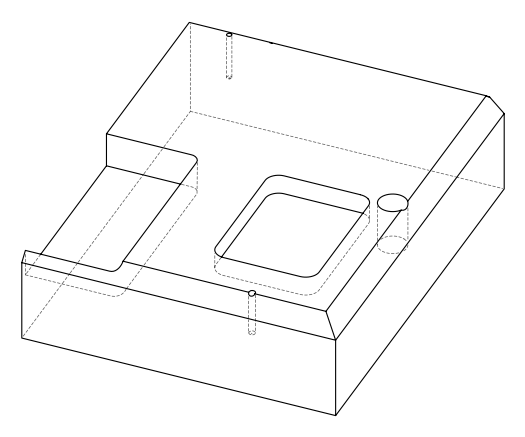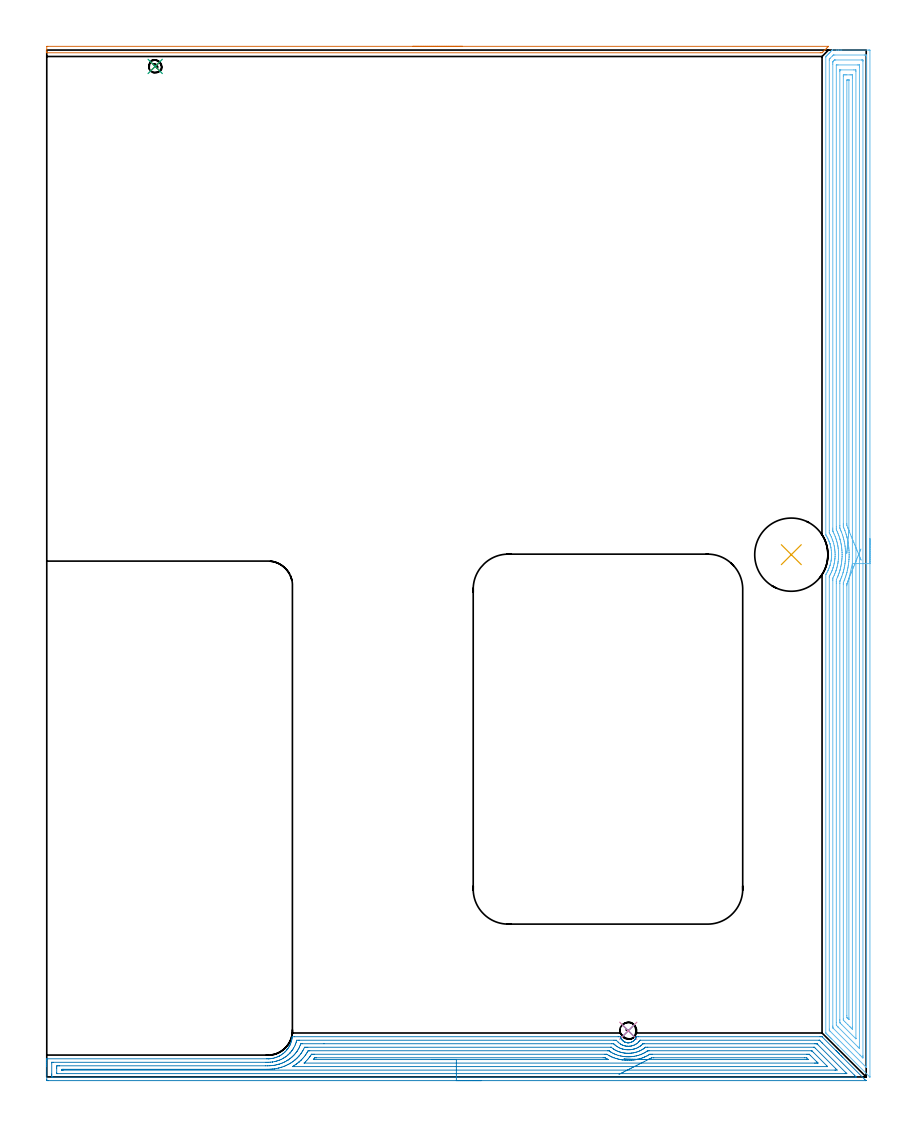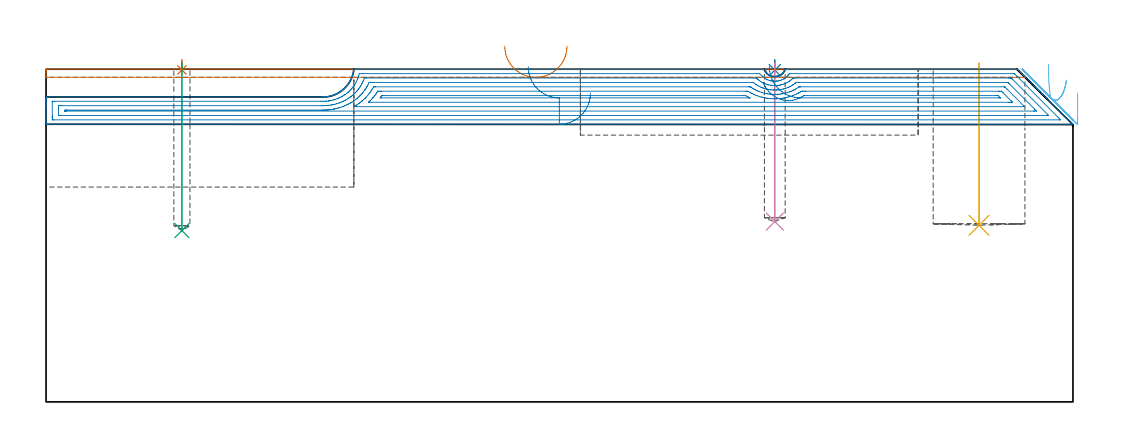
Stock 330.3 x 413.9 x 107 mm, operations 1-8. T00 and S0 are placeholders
(PLAN: 10 operations, 6 tool changes, 113 min)
(1 SPOT_DRILL | STEP1POCKET | NXT0321_9005460120000 | 0.03 min | 1 mm3)
(2 SPOT_DRILL_1 | STEP1POCKET_1 | NXT0321_9005460120000 | 0.03 min | 32 mm3)
(3 DRILL_BLIND_HOLE_INTO_CENTER | STEP1POCKET | UGT0301_447 | 0.22 min | 1070 mm3)
(4 DRILL_BLIND_HOLE_INTO_CENTER_1 | STEP1POCKET_1 | NXT0301_038 | 0.21 min | 1642 mm3)
(5 INDEXABLE_INSERT_DRILL_BLIND_HOLE_FROM_SOLID | STEP1POCKET_2 | NXT0302_030 | 0.21 min | 34046 mm3)
(6 AREA_MILL | FG_CHAMFER_SURFACE | UGT0205_001 | 22.94 min | 65516 mm3)
(7 AREA_MILL_1 | FG_CHAMFER_SURFACE_1 | UGT0205_001 | 2.67 min | 1060 mm3)
(8 AREA_MILL_2 | FG_CHAMFER_SURFACE_2 | UGT0205_001 | 15.94 min | 49915 mm3)
(9 MILL_RECTANGULAR_POCKET | POCKET_RECTANGULAR_STRAIGHT | UGT0201_006 | Follow Part, ap 7, ae 75% | 6.92 min | 339685 mm3)
(10 MILL_SLOT | SLOT_PARTIAL_RECTANGULAR | NXT0201_012 | Follow Part, ap 4, ae 75% | 63.83 min | 741777 mm3)
(TOOL NXT0321_9005460120000 | NC Spot Drill, 142deg, 12mm, Carbide, Uncoated | D12 PA142 FL30 Z2)
(TOOL UGT0301_447 | Carbide Drill 5.2 mm | D5.2 PA118 FL52 Z2)
(TOOL NXT0301_038 | Carbide Drill 6.7mm [860.1-0670-034A1-MM 2214] | D6.7 PA140 FL53 Z2)
(TOOL NXT0302_030 | Index. Insert Drill 29.5mm [880-D2950L32-03] | D29.5 PA176 FL89 Z2)
(TOOL UGT0205_001 | Chamfer Mill 20 x 3 x 45 deg. | D20 FL50 Z2)
(TOOL UGT0201_006 | End Mill 28 mm | D28 FL25 Z2)
(TOOL NXT0201_012 | ENDMILL 16mm [2P460-1600-NA 1630] | D16 FL38 Z6)
(OP 1 SPOT_DRILL)
G17 G21 G94 G90
T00 M6
G54
G17 G0 G90 X43.7 Y407.3 S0 M3
G43 Z117. H0
G94 G81 G98 Z106.776 F250. R110.
G80
M5
M2
(OP 2 SPOT_DRILL_1)
G17 G21 G94 G90
T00 M6
G54
G17 G0 G90 X234.4 Y18.6 S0 M3
G43 Z117. H0
G94 G81 G98 Z106.712 F250. R110.
G80
M5
M2
(OP 3 DRILL_BLIND_HOLE_INTO_CENTER)
G17 G21 G94 G90
T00 M6
G54
G17 G0 G90 X43.7 Y407.3 S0 M3
G43 Z117. H0
G94 G81 G98 Z55.1 F250. R109.
G80
M5
M2
(OP 4 DRILL_BLIND_HOLE_INTO_CENTER_1)
G17 G21 G94 G90
T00 M6
G54
G17 G0 G90 X234.4 Y18.6 S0 M3
G43 Z117. H1
G94 G81 G98 Z58. F250. R109.
G80
M5
M2
(OP 5 INDEXABLE_INSERT_DRILL_BLIND_HOLE_FROM_SOLID)
G17 G21 G94 G90
T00 M6
G54
G17 G0 G90 X300.1 Y210.5 S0 M3
G43 Z117. H1
G94 G81 G98 Z56.8 F250. R109.
G80
M5
M2
(OP 6 AREA_MILL)
G17 G21 G94 G90
T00 M6
G54
G17 G0 G90 X331.8 Y216.903 S1061 M3
G43 Z117. H0
Z99.2
G94 G1 Y216.865 Z98.329 F250.
Y216.751 Z97.464
Y216.563 Z96.612
Y216.3 Z95.78
Y215.966 Z94.974
Y215.564 Z94.2
Y215.095 Z93.465
Y214.564 Z92.772
Y213.974 Z92.129
Y213.331 Z91.54
Y212.639 Z91.009
Y211.903 Z90.54
Y211.13 Z90.137
Y210.324 Z89.803
Y209.492 Z89.541
Y208.64 Z89.352
Y207.775 Z89.238
Y206.903 Z89.2
X331.799 Y0.044
X331.789 Y-0.077 Z89.206
X331.768 Y-0.066 Z89.227
X331.524 Y0.177 Z89.475
X318.919 Y12.781 Z102.079
X316.432 Y15.267 Z104.566
X316.265 Y15.432 Z104.729
X316.102 Y15.598 Z104.896
X315.986 Y15.714 Z105.012
X315.823 Y15.875 Z105.172
X315.664 Y16.035 Z105.334
X315.539 Y16.16 Z105.459
X315.381 Y16.317 Z105.614
X315.226 Y16.473 Z105.772
X315.092 Y16.607 Z105.906
X314.938 Y16.759 Z106.057
X314.788 Y16.911 Z106.21
X314.645 Y17.054 Z106.353
X314.496 Y17.202 Z106.499
X314.35 Y17.349 Z106.648
X314.199 Y17.5 Z106.799
X314.033 Y17.671 Z106.963
X314.004 Y17.705 Z106.99
X314. Y17.946 Z107.
Y202.436
X314.002 Y202.489 Z106.996
X314.006 Y202.517 Z106.991
X314.105 Y202.687 Z106.89
X314.222 Y202.879 Z106.775
X314.254 Y202.933 Z106.742
X314.521 Y203.397 Z106.479
X314.798 Y203.925 Z106.197
X314.938 Y204.212 Z106.062
X314.967 Y204.272 Z106.033
X315.142 Y204.67 Z105.855
X315.163 Y204.716 Z105.834
X315.341 Y205.164 Z105.654
X315.504 Y205.616 Z105.495
X315.644 Y206.01 Z105.354
X315.661 Y206.057 Z105.337
X315.677 Y206.104 Z105.321
X315.798 Y206.526 Z105.2
X315.893 Y206.893 Z105.106
X315.908 Y206.95 Z105.092
X316.099 Y207.843 Z104.896
X316.155 Y208.161 Z104.842
X316.178 Y208.289 Z104.82
X316.228 Y208.69 Z104.767
X316.234 Y208.736 Z104.762
X316.265 Y209.08 Z104.731
X316.314 Y209.628 Z104.68
X316.333 Y209.944 Z104.667
X316.34 Y210.075 Z104.66
X316.347 Y210.474 Z104.651
X316.348 Y210.561 Z104.652
X316.339 Y210.968 Z104.661
X316.327 Y211.166 Z104.672
X316.315 Y211.352 Z104.68
X316.313 Y211.414 Z104.685
X316.245 Y212.123 Z104.751
X316.23 Y212.264 Z104.763
X316.227 Y212.307 Z104.768
X316.092 Y213.2 Z104.904
X316.054 Y213.401 Z104.945
X316.006 Y213.647 Z104.994
X315.898 Y214.092 Z105.101
X315.878 Y214.166 Z105.121
X315.785 Y214.497 Z105.211
X315.694 Y214.835 Z105.305
X315.677 Y214.895 Z105.322
X315.661 Y214.944 Z105.338
X315.647 Y214.985 Z105.351
X315.469 Y215.482 Z105.53
X315.339 Y215.837 Z105.657
X315.325 Y215.878 Z105.672
X315.175 Y216.252 Z105.825
X315.145 Y216.326 Z105.854
X314.947 Y216.771 Z106.052
X314.797 Y217.082 Z106.202
X314.747 Y217.178 Z106.252
X314.646 Y217.374 Z106.353
X314.49 Y217.664 Z106.51
X314.216 Y218.133 Z106.783
X314.012 Y218.469 Z106.987
X314.006 Y218.491 Z106.993
X314. Y218.517 Z107.
Y411.048
X314.004 Y411.296 Z106.99
X314.035 Y411.337 Z106.961
X314.193 Y411.494 Z106.805
X314.355 Y411.656 Z106.643
X314.496 Y411.798 Z106.5
X314.64 Y411.941 Z106.358
X314.793 Y412.094 Z106.205
X314.938 Y412.241 Z106.057
X315.087 Y412.388 Z105.911
X315.231 Y412.532 Z105.767
X315.381 Y412.683 Z105.615
X315.533 Y412.834 Z105.464
X315.669 Y412.97 Z105.329
X315.823 Y413.125 Z105.172
X316.307 Y413.607 Z104.693
X316.58 Y413.877 Z104.419
X316.609 Y413.898 Z104.389
X316.742 Y413.9 Z104.257
X318.375 Z102.621
X318.919 Z102.077
X319.26 Z101.737
X319.804 Z101.191
X320.417 Z100.579
X331.304 Z89.693
X331.579 Y413.897 Z89.419
X331.792 Y413.89 Z89.206
X331.799 Y413.674 Z89.199
X331.8 Y206.903 Z89.2
X330.385 Z90.615
Y4.099
X330.383 Y3.914 Z90.617
X330.381 Y3.822 Z90.619
X330.379 Y3.79 Z90.621
X330.358 Y3.804 Z90.642
X330.269 Y3.889 Z90.731
X330.052 Y4.099 Z90.948
X315.757 Y18.394 Z105.243
X315.586 Y18.57 Z105.414
X315.45 Y18.712 Z105.55
X315.421 Y18.748 Z105.579
X315.419 Y18.771 Z105.581
X315.417 Y18.824 Z105.583
X315.414 Y19.253 Z105.586
X315.415 Y201.508 Z105.585
Y201.543
X315.421 Y201.754 Z105.579
X315.507 Y201.923 Z105.493
X315.639 Y202.175 Z105.361
X315.775 Y202.436 Z105.225
X315.942 Y202.763 Z105.058
X316.229 Y203.354 Z104.771
X316.265 Y203.437 Z104.735
X316.492 Y203.994 Z104.508
X316.583 Y204.223 Z104.417
X316.737 Y204.64 Z104.263
X316.908 Y205.117 Z104.092
X316.944 Y205.221 Z104.056
X316.968 Y205.3 Z104.032
X317.15 Y205.929 Z103.85
X317.166 Y205.993 Z103.834
X317.171 Y206.01 Z103.829
X317.332 Y206.719 Z103.668
X317.372 Y206.903 Z103.628
X317.484 Y207.459 Z103.516
X317.543 Y207.797 Z103.457
X317.602 Y208.233 Z103.398
X317.653 Y208.69 Z103.347
X317.672 Y208.873 Z103.328
X317.687 Y209.041 Z103.313
X317.727 Y209.584 Z103.273
X317.746 Y209.854 Z103.254
X317.761 Y210.505 Z103.239
X317.753 Y210.761 Z103.247
X317.728 Y211.37 Z103.272
X317.707 Y211.702 Z103.293
X317.653 Y212.264 Z103.347
X317.61 Y212.692 Z103.39
X317.54 Y213.157 Z103.46
X317.446 Y213.751 Z103.554
X317.387 Y214.051 Z103.613
X317.192 Y214.901 Z103.808
X317.181 Y214.944 Z103.819
X317.15 Y215.057 Z103.85
X316.92 Y215.837 Z104.08
X316.797 Y216.194 Z104.203
X316.599 Y216.731 Z104.401
X316.265 Y217.562 Z104.735
X316.238 Y217.624 Z104.762
X316.216 Y217.674 Z104.784
X315.798 Y218.518 Z105.202
X315.43 Y219.213 Z105.57
X315.421 Y219.271 Z105.579
X315.416 Y219.376 Z105.584
X315.415 Y219.411 Z105.585
X315.414 Y220.27 Z105.586
X315.415 Y409.707 Z105.585
X315.419 Y410.137 Z105.581
X315.421 Y410.24 Z105.579
X315.469 Y410.307 Z105.531
X315.568 Y410.412 Z105.432
X315.751 Y410.601 Z105.249
X316.644 Y411.494 Z104.356
X316.9 Y411.747 Z104.1
X316.984 Y411.828 Z104.016
X317.052 Y411.89 Z103.948
X317.15 Y411.892 Z103.85
X317.634 Y411.899 Z103.366
X329.535 Y411.9 Z91.465
X330.019 Y411.899 Z90.981
X330.262 Y411.894 Z90.738
X330.373 Y411.89 Z90.627
X330.385 Y411.529 Z90.615
Y411.494
Y206.903
X328.971 Z92.029
Y8.566
X328.97 Y8.243 Z92.03
X328.965 Y7.673 Z92.035
X328.964 Y7.656 Z92.036
X328.936 Y7.673 Z92.064
X328.65 Y7.953 Z92.35
X328.034 Y8.566 Z92.966
X327.765 Y8.834 Z93.235
X317.15 Y19.45 Z103.85
X316.97 Y19.633 Z104.03
X316.88 Y19.727 Z104.12
X316.839 Y19.773 Z104.161
X316.836 Y19.857 Z104.164
X316.831 Y20.181 Z104.169
X316.829 Y20.505 Z104.171
Y200.08
X316.832 Y200.649 Z104.168
X316.835 Y200.967 Z104.165
X316.848 Y201.102 Z104.152
X317.098 Y201.596 Z103.902
X317.15 Y201.703 Z103.85
X317.38 Y202.204 Z103.62
X317.483 Y202.436 Z103.517
X317.647 Y202.828 Z103.353
X317.851 Y203.33 Z103.149
X317.902 Y203.464 Z103.098
X318.035 Y203.828 Z102.965
X318.136 Y204.12 Z102.864
X318.17 Y204.223 Z102.83
X318.347 Y204.801 Z102.653
X318.436 Y205.117 Z102.564
X318.535 Y205.504 Z102.465
X318.656 Y206.01 Z102.344
X318.705 Y206.226 Z102.295
X318.848 Y206.903 Z102.152
X318.86 Y206.964 Z102.14
X318.919 Y207.301 Z102.081
X318.98 Y207.735 Z102.02
X318.987 Y207.797 Z102.013
X319.066 Y208.541 Z101.934
X319.08 Y208.69 Z101.92
X319.131 Y209.369 Z101.869
X319.143 Y209.584 Z101.857
X319.165 Y210.229 Z101.835
X319.17 Y210.477 Z101.83
X319.154 Y211.133 Z101.846
X319.144 Y211.37 Z101.856
X319.099 Y212.082 Z101.901
X319.083 Y212.264 Z101.917
X319.002 Y213.074 Z101.998
X318.991 Y213.157 Z102.009
X318.919 Y213.641 Z102.081
X318.854 Y214.051 Z102.146
X318.84 Y214.13 Z102.16
X318.752 Y214.576 Z102.248
X318.669 Y214.944 Z102.331
X318.592 Y215.274 Z102.408
X318.445 Y215.837 Z102.555
X318.257 Y216.506 Z102.743
X318.185 Y216.731 Z102.815
X318.035 Y217.167 Z102.965
X317.865 Y217.624 Z103.135
X317.759 Y217.903 Z103.241
X317.501 Y218.518 Z103.499
X317.394 Y218.764 Z103.606
X317.15 Y219.283 Z103.85
X317.088 Y219.411 Z103.912
X317.029 Y219.533 Z103.971
X316.873 Y219.85 Z104.128
X316.843 Y219.912 Z104.157
X316.835 Y219.951 Z104.165
X316.833 Y220.02 Z104.167
X316.83 Y220.304 Z104.17
X316.829 Y220.629 Z104.171
Y221.198
Y408.245
X316.832 Y408.814 Z104.168
X316.835 Y409.132 Z104.165
X316.843 Y409.231 Z104.157
X316.909 Y409.301 Z104.091
X317.15 Y409.55 Z103.85
X317.228 Y409.628 Z103.772
X317.309 Y409.707 Z103.691
X317.457 Y409.845 Z103.543
X317.528 Y409.89 Z103.472
X317.653 Y409.894 Z103.347
X317.845 Y409.899 Z103.155
X328.46 Y409.9 Z92.54
X328.65 Y409.898 Z92.35
X328.841 Y409.894 Z92.159
X328.961 Y409.89 Z92.039
X328.965 Y409.815 Z92.035
X328.968 Y409.707 Z92.032
X328.971 Y409.384 Z92.029
Y206.903
X327.557 Z93.443
X327.556 Y12.14 Z93.444
X327.554 Y11.597 Z93.446
X327.553 Y11.541 Z93.447
X327.551 Y11.515 Z93.449
X327.518 Y11.544 Z93.482
X327.317 Y11.739 Z93.683
X326.909 Y12.14 Z94.091
X318.919 Y20.131 Z102.081
X318.871 Y20.181 Z102.129
X318.25 Y20.857 Z102.75
X318.243 Y21.967 Z102.757
Y198.863
X318.244 Y199.544 Z102.756
X318.246 Y199.756 Z102.754
X318.255 Y200.426 Z102.745
X318.757 Y201.543 Z102.243
X318.806 Y201.657 Z102.194
X318.919 Y201.929 Z102.081
X319.062 Y202.292 Z101.938
X319.117 Y202.436 Z101.883
X319.299 Y202.946 Z101.701
X319.433 Y203.33 Z101.567
X319.523 Y203.613 Z101.477
X319.712 Y204.223 Z101.288
X319.732 Y204.295 Z101.268
X319.804 Y204.559 Z101.196
X319.913 Y205.006 Z101.087
X319.939 Y205.117 Z101.061
X320.076 Y205.735 Z100.924
X320.133 Y206.01 Z100.867
X320.226 Y206.477 Z100.774
X320.299 Y206.903 Z100.701
X320.348 Y207.248 Z100.652
X320.415 Y207.797 Z100.585
X320.442 Y208.045 Z100.558
X320.503 Y208.69 Z100.497
X320.517 Y208.864 Z100.483
X320.561 Y209.584 Z100.439
X320.567 Y209.706 Z100.433
X320.585 Y210.477 Z100.415
X320.586 Y210.581 Z100.414
X320.564 Y211.37 Z100.436
X320.558 Y211.502 Z100.442
X320.507 Y212.264 Z100.493
X320.491 Y212.463 Z100.509
X320.42 Y213.157 Z100.58
X320.386 Y213.463 Z100.614
X320.298 Y214.051 Z100.702
X320.223 Y214.52 Z100.777
X320.146 Y214.944 Z100.854
X319.997 Y215.642 Z101.003
X319.951 Y215.837 Z101.049
X319.804 Y216.43 Z101.196
X319.721 Y216.731 Z101.279
X319.688 Y216.848 Z101.312
X319.45 Y217.624 Z101.55
X319.258 Y218.176 Z101.742
X319.129 Y218.518 Z101.871
X318.919 Y219.059 Z102.081
X318.775 Y219.411 Z102.225
X318.668 Y219.665 Z102.332
X318.37 Y220.304 Z102.63
X318.297 Y220.465 Z102.703
X318.254 Y220.562 Z102.746
X318.25 Y220.647 Z102.75
X318.245 Y220.986 Z102.755
X318.243 Y221.198 Z102.757
Y221.881
Y407.71
X318.245 Y407.808 Z102.755
X318.248 Y407.867 Z102.752
X318.25 Y407.89 Z102.75
X318.272 Y407.892 Z102.728
X318.487 Y407.896 Z102.513
X318.919 Y407.9 Z102.081
X326.901 Z94.099
X327.318 Y407.897 Z93.682
X327.525 Y407.892 Z93.475
X327.547 Y407.89 Z93.453
X327.551 Y407.877 Z93.449
X327.554 Y407.84 Z93.446
X327.556 Y407.784 Z93.444
X327.557 Y407.237 Z93.443
Y407.027
Y206.903
X326.143 Z94.857
X326.142 Y15.566 Z94.858
X326.139 Y15.418 Z94.861
X326.137 Y15.379 Z94.863
X326.136 Y15.375 Z94.864
X326.123 Y15.384 Z94.877
X326.067 Y15.435 Z94.933
X325.996 Y15.503 Z95.004
X320.425 Y21.074 Z100.575
X319.804 Y21.705 Z101.196
X319.676 Y21.838 Z101.324
X319.664 Y21.967 Z101.336
X319.661 Y22.112 Z101.339
X319.657 Y22.861 Z101.343
Y23.009
Y198.863
X319.658 Y199.01 Z101.342
X319.664 Y199.756 Z101.336
X319.672 Y199.822 Z101.328
X319.692 Y199.869 Z101.308
X319.804 Y200.131 Z101.196
X319.96 Y200.492 Z101.04
X320.026 Y200.649 Z100.974
X320.217 Y201.125 Z100.783
X320.381 Y201.543 Z100.619
X320.465 Y201.769 Z100.535
X320.706 Y202.436 Z100.294
X320.91 Y203.106 Z100.09
X320.976 Y203.33 Z100.024
X321.107 Y203.801 Z99.893
X321.214 Y204.223 Z99.786
X321.285 Y204.514 Z99.715
X321.424 Y205.117 Z99.576
X321.451 Y205.24 Z99.549
X321.573 Y205.83 Z99.427
X321.602 Y205.981 Z99.398
X321.607 Y206.01 Z99.393
X321.722 Y206.753 Z99.278
X321.742 Y206.903 Z99.258
X321.819 Y207.548 Z99.181
X321.845 Y207.797 Z99.155
X321.898 Y208.362 Z99.102
X321.923 Y208.69 Z99.077
X321.955 Y209.197 Z99.045
X321.975 Y209.584 Z99.025
X321.989 Y210.056 Z99.011
X321.998 Y210.477 Z99.002
X321.989 Y210.95 Z99.011
X321.976 Y211.37 Z99.024
X321.951 Y211.882 Z99.049
X321.926 Y212.264 Z99.074
X321.88 Y212.847 Z99.12
X321.849 Y213.157 Z99.151
X321.774 Y213.848 Z99.226
X321.746 Y214.051 Z99.254
X321.619 Y214.898 Z99.381
X321.611 Y214.944 Z99.389
X321.573 Y215.16 Z99.427
X321.434 Y215.837 Z99.566
X321.396 Y216.016 Z99.604
X321.223 Y216.731 Z99.777
X321.105 Y217.204 Z99.895
X320.985 Y217.624 Z100.015
X320.739 Y218.466 Z100.261
X320.722 Y218.518 Z100.278
X320.688 Y218.613 Z100.312
X320.394 Y219.411 Z100.606
X320.209 Y219.895 Z100.791
X320.04 Y220.304 Z100.96
X319.804 Y220.867 Z101.196
X319.664 Y221.198 Z101.336
X319.662 Y221.342 Z101.338
X319.657 Y222.091 Z101.343
Y222.239
Y405.388
X319.659 Y405.537 Z101.341
X319.664 Y405.833 Z101.336
X319.667 Y405.891 Z101.333
X319.682 Y405.894 Z101.318
X319.722 Y405.897 Z101.278
X319.804 Y405.899 Z101.196
X320.035 Y405.9 Z100.965
X325.344 Y405.899 Z95.656
X325.996 Y405.892 Z95.004
X326.089 Y405.89 Z94.911
X326.136 Y405.875 Z94.864
X326.143 Y405.24 Z94.857
Y206.903
X324.729 Z96.271
X324.728 Y20.181 Z96.272
X324.726 Y19.677 Z96.274
X324.721 Y19.287 Z96.279
X324.718 Y19.241 Z96.282
X324.666 Y19.287 Z96.334
X324.227 Y19.722 Z96.773
X323.767 Y20.181 Z97.233
X322.874 Y21.074 Z98.126
X321.981 Y21.967 Z99.019
X321.573 Y22.377 Z99.427
X321.095 Y22.861 Z99.905
X321.078 Y22.896 Z99.922
X321.075 Y22.925 Z99.925
X321.073 Y22.988 Z99.927
X321.072 Y23.114 Z99.928
X321.071 Y23.368 Z99.929
X321.072 Y198.475 Z99.928
X321.075 Y198.863 Z99.925
X321.078 Y199.116 Z99.922
X321.084 Y199.235 Z99.916
X321.377 Y199.955 Z99.623
X321.573 Y200.444 Z99.427
X321.63 Y200.592 Z99.37
X321.651 Y200.649 Z99.349
X321.863 Y201.25 Z99.137
X321.964 Y201.543 Z99.036
X322.085 Y201.919 Z98.915
X322.246 Y202.436 Z98.754
X322.295 Y202.601 Z98.705
X322.458 Y203.178 Z98.542
X322.488 Y203.299 Z98.512
X322.496 Y203.33 Z98.504
X322.659 Y204.02 Z98.341
X322.706 Y204.223 Z98.294
X322.819 Y204.751 Z98.181
X322.894 Y205.117 Z98.106
X322.968 Y205.495 Z98.032
X323.053 Y206.01 Z97.947
X323.091 Y206.263 Z97.909
X323.178 Y206.903 Z97.822
X323.196 Y207.051 Z97.804
X323.275 Y207.797 Z97.725
X323.281 Y207.858 Z97.719
X323.342 Y208.574 Z97.658
X323.349 Y208.683 Z97.651
X323.394 Y209.531 Z97.606
X323.396 Y209.584 Z97.604
X323.416 Y210.403 Z97.584
Y210.477
X323.399 Y211.314 Z97.601
X323.396 Y211.37 Z97.604
X323.354 Y212.252 Z97.646
X323.342 Y212.429 Z97.658
X323.281 Y213.157 Z97.719
X323.274 Y213.226 Z97.726
X323.185 Y214.051 Z97.815
X323.163 Y214.232 Z97.837
X323.056 Y214.944 Z97.944
X323.001 Y215.289 Z97.999
X322.901 Y215.837 Z98.099
X322.791 Y216.394 Z98.209
X322.715 Y216.731 Z98.285
X322.522 Y217.559 Z98.478
X322.506 Y217.624 Z98.494
X322.458 Y217.81 Z98.542
X322.256 Y218.518 Z98.744
X322.172 Y218.806 Z98.828
X321.981 Y219.411 Z99.019
X321.72 Y220.156 Z99.28
X321.665 Y220.304 Z99.335
X321.573 Y220.544 Z99.427
X321.308 Y221.198 Z99.692
X321.122 Y221.653 Z99.878
X321.089 Y221.747 Z99.911
X321.078 Y221.803 Z99.922
X321.075 Y221.898 Z99.925
X321.073 Y222.091 Z99.927
X321.071 Y222.598 Z99.929
Y222.985
X321.072 Y403.454 Z99.928
X321.073 Y403.707 Z99.927
X321.076 Y403.833 Z99.924
X321.078 Y403.887 Z99.922
X321.137 Y403.894 Z99.863
X321.573 Y403.898 Z99.427
X322.016 Y403.9 Z98.984
X322.458 Z98.542
X323.785 Z97.215
X324.227 Y403.899 Z96.773
X324.674 Y403.896 Z96.326
X324.719 Y403.89 Z96.281
X324.722 Y403.847 Z96.278
X324.726 Y403.454 Z96.274
X324.728 Y402.947 Z96.272
X324.729 Y402.56 Z96.271
Y206.903
X323.307 Y200.851 Z97.693
X323.314 Y200.678 Z97.686
Y200.649
Y23.754
X323.312 Y23.342 Z97.688
X323.309 Y23.137 Z97.691
X323.307 Y23.103 Z97.693
X323.273 Y23.132 Z97.727
X323.21 Y23.191 Z97.79
X322.643 Y23.754 Z98.357
X322.551 Y23.849 Z98.449
X322.503 Y23.903 Z98.497
X322.492 Y23.918 Z98.508
X322.489 Y23.94 Z98.511
X322.487 Y23.992 Z98.513
X322.485 Y24.648 Z98.515
Y197.969
X322.489 Y198.388 Z98.511
X322.492 Y198.596 Z98.508
X322.501 Y198.684 Z98.499
X322.519 Y198.741 Z98.481
X322.535 Y198.784 Z98.465
X322.788 Y199.423 Z98.212
X322.915 Y199.756 Z98.085
X322.96 Y199.877 Z98.04
X323.03 Y200.071 Z97.97
X323.307 Y200.851 Z97.693
X323.62 Y201.618 Z97.421
X323.94 Y202.405 Z97.222
X324.266 Y203.205 Z97.098
X324.594 Y204.012 Z97.05
X324.923 Y204.819 Z97.078
X325.25 Y205.621 Z97.182
X325.572 Y206.412 Z97.361
X325.886 Y207.186 Z97.614
X326.192 Y207.936 Z97.938
X326.485 Y208.657 Z98.332
X326.765 Y209.343 Z98.792
X327.028 Y209.99 Z99.316
X327.273 Y210.592 Z99.897
X327.498 Y211.144 Z100.534
X327.702 Y211.644 Z101.22
X327.881 Y212.085 Z101.95
X328.037 Y212.467 Z102.719
X328.166 Y212.785 Z103.521
G0 X328.271 Y208.249 Z103.443
G1 X328.137 Y208.571 Z102.644
X327.977 Y208.956 Z101.877
X327.791 Y209.4 Z101.15
X327.582 Y209.902 Z100.468
X327.351 Y210.457 Z99.835
X327.099 Y211.06 Z99.258
X326.829 Y211.708 Z98.739
X326.543 Y212.395 Z98.284
X326.243 Y213.116 Z97.895
X325.931 Y213.865 Z97.576
X325.609 Y214.638 Z97.329
X325.28 Y215.427 Z97.156
X324.946 Y216.227 Z97.057
X324.611 Y217.032 Z97.035
X324.276 Y217.836 Z97.089
X323.944 Y218.632 Z97.219
X323.618 Y219.415 Z97.423
X323.3 Y220.178 Z97.7
X322.927 Y221.198 Z98.073
X322.832 Y221.448 Z98.168
X322.504 Y222.3 Z98.496
X322.492 Y222.513 Z98.508
X322.485 Y222.985 Z98.515
X322.486 Y401.638 Z98.514
Y401.667
X322.492 Y401.867 Z98.508
X322.67 Y401.89 Z98.33
X322.785 Y401.893 Z98.215
X323.112 Y401.899 Z97.888
X323.23 Y401.9 Z97.77
X323.255 Y401.899 Z97.745
X323.278 Y401.897 Z97.722
X323.3 Y401.89 Z97.7
X323.308 Y401.885 Z97.692
X323.309 Y401.869 Z97.691
X323.314 Y401.695 Z97.686
X323.315 Y401.667 Z97.685
X323.314 Y220.418 Z97.686
X323.313 Y220.334 Z97.687
X323.311 Y220.304 Z97.689
X323.3 Y220.178 Z97.7
X323.22 Y219.318 Z97.818
X323.141 Y218.471 Z98.011
X323.064 Y217.643 Z98.278
X322.99 Y216.843 Z98.616
X322.919 Y216.074 Z99.022
X322.851 Y215.344 Z99.495
X322.787 Y214.657 Z100.029
X322.728 Y214.02 Z100.622
X322.674 Y213.436 Z101.268
X322.625 Y212.911 Z101.963
X322.582 Y212.448 Z102.701
X322.545 Y212.05 Z103.476
X322.514 Y211.722 Z104.284
X322.49 Y211.465 Z105.117
X322.473 Y211.281 Z105.97
X322.463 Y211.172 Z106.836
X322.46 Y211.138 Z107.707
X322.464 Y211.18 Z108.579
G0 Z117.
M5
M2
(OP 7 AREA_MILL_1)
G17 G21 G94 G90
T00 M6
G54
G17 G0 G90 X147.55 Y415.4 S1061 M3
G43 Z117. H0
Z114.4
G94 G1 X147.588 Z113.528 F250.
X147.702 Z112.663
X147.891 Z111.812
X148.153 Z110.98
X148.487 Z110.174
X148.89 Z109.4
X149.358 Z108.664
X149.89 Z107.972
X150.479 Z107.329
X151.122 Z106.74
X151.814 Z106.208
X152.55 Z105.74
X153.324 Z105.337
X154.13 Z105.003
X154.962 Z104.741
X155.814 Z104.552
X156.678 Z104.438
X157.55 Z104.4
X315.067
X315.083 Y415.394 Z104.404
X315.067 Y415.37 Z104.428
X314.986 Y415.286 Z104.513
X314.957 Y415.256 Z104.543
X314.427 Y414.727 Z105.073
X314.241 Y414.54 Z105.257
X313.59 Y413.89 Z105.91
X313.362 Y413.66 Z106.136
X312.763 Y413.063 Z106.736
X312.683 Y412.982 Z106.817
X312.506 Y412.803 Z106.989
X311.789 Y412.8 Z107.
X0.182
X0.01 Y412.802 Z106.989
X0.003 Y412.968 Z106.824
X0. Y413.142 Z106.657
Y413.384 Z106.415
Y414.1 Z105.695
X0.001 Y415.336 Z104.461
X0.003 Y415.391 Z104.405
X0.396 Y415.4 Z104.4
X157.55
X158.422 Z104.438
X159.286 Z104.552
X160.138 Z104.741
X160.97 Z105.003
X161.776 Z105.337
X162.55 Z105.74
X163.286 Z106.208
X163.978 Z106.74
X164.621 Z107.329
X165.21 Z107.972
X165.742 Z108.664
X166.21 Z109.4
X166.613 Z110.174
X166.947 Z110.98
X167.209 Z111.812
X167.398 Z112.663
X167.512 Z113.528
X167.55 Z114.4
G0 Z117.
M5
M2
(OP 8 AREA_MILL_2)
G17 G21 G94 G90
T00 M6
G54
G17 G0 G90 X175.1 Y-1.5 S1061 M3
G43 Z117. H0
Z99.3
G94 G1 X175.062 Z98.428 F250.
X174.948 Z97.564
X174.759 Z96.712
X174.497 Z95.88
X174.163 Z95.074
X173.76 Z94.3
X173.292 Z93.564
X172.76 Z92.872
X172.171 Z92.229
X171.528 Z91.64
X170.836 Z91.108
X170.1 Z90.64
X169.326 Z90.237
X168.52 Z89.903
X167.688 Z89.641
X166.837 Z89.452
X165.972 Z89.338
X165.1 Z89.3
X0.626
X0.158 Y-1.495 Z89.303
X0.01 Y-1.492 Z89.306
X0. Y-1.034 Z89.764
Y4.261 Z95.056
Y4.791 Z95.588
Y5.144 Z95.94
Y5.674 Z96.47
Y6.026 Z96.821
Y6.731 Z97.531
Y6.987 Z97.787
X0.003 Y7.146 Z97.938
X0.01 Y7.305 Z98.095
X0.174 Y7.3 Z98.1
X88.618 Y7.303 Z98.101
X89.163 Y7.304 Z98.098
X89.241 Y7.307
X89.404 Y7.312 Z98.1
X89.492 Y7.314 Z98.104
X89.61 Y7.315 Z98.11
X89.769 Y7.324 Z98.122
X90.014 Y7.341 Z98.137
X90.056 Y7.344 Z98.14
X90.387 Y7.381 Z98.178
X90.504 Y7.394 Z98.191
X90.908 Y7.458 Z98.253
X90.95 Y7.464 Z98.26
X90.975 Y7.468 Z98.266
X91.128 Y7.496 Z98.296
X91.32 Y7.533 Z98.332
X91.843 Y7.672 Z98.469
X92.291 Y7.809 Z98.608
X92.736 Y7.968 Z98.767
X93.186 Y8.158 Z98.953
X93.402 Y8.256 Z99.055
X93.63 Y8.362 Z99.16
X93.704 Y8.398 Z99.197
X93.73 Y8.412 Z99.21
X94.036 Y8.586 Z99.382
X94.13 Y8.639 Z99.435
X94.523 Y8.88 Z99.677
X95.111 Y9.291 Z100.087
X95.377 Y9.499 Z100.297
X95.417 Y9.529 Z100.328
X95.776 Y9.843 Z100.641
X95.973 Y10.028 Z100.825
X96.123 Y10.169 Z100.966
X96.31 Y10.361 Z101.158
X96.611 Y10.699 Z101.498
X96.76 Y10.88 Z101.676
X96.867 Y11.008 Z101.806
X96.899 Y11.046 Z101.845
X97.033 Y11.224 Z102.023
X97.106 Y11.321 Z102.118
X97.165 Y11.398 Z102.197
X97.203 Y11.449 Z102.248
X97.512 Y11.924 Z102.723
X97.612 Y12.094 Z102.893
X97.768 Y12.36 Z103.159
X97.829 Y12.475 Z103.274
X97.918 Y12.645 Z103.441
X98.003 Y12.803 Z103.601
X98.059 Y12.917 Z103.715
X98.097 Y12.994 Z103.792
X98.134 Y13.086 Z103.885
X98.374 Y13.68 Z104.48
X98.529 Y14.118 Z104.917
X98.659 Y14.559 Z105.358
X98.73 Y14.851 Z105.65
X98.766 Y14.997 Z105.796
X98.853 Y15.437 Z106.236
X98.912 Y15.821 Z106.619
X98.915 Y15.845 Z106.643
X98.953 Y16.152 Z106.952
X98.96 Y16.175 Z106.975
X98.966 Y16.193 Z106.993
X99.847 Y16.2 Z107.
X230.353
X231.17 Y16.194 Z106.992
X231.21 Y16.082 Z106.88
X231.247 Y15.99 Z106.789
X231.344 Y15.757 Z106.553
X231.5 Y15.437 Z106.236
X231.545 Y15.364 Z106.163
X231.59 Y15.293 Z106.089
X231.628 Y15.23 Z106.029
X231.777 Y15.034 Z105.832
X231.843 Y14.96 Z105.758
X231.941 Y14.851 Z105.647
X232.015 Y14.767 Z105.565
X232.103 Y14.667 Z105.466
X232.227 Y14.557 Z105.353
X232.364 Y14.447 Z105.247
X232.403 Y14.416 Z105.216
X232.439 Y14.391 Z105.191
X232.593 Y14.285 Z105.083
X232.791 Y14.168 Z104.965
X232.879 Y14.123 Z104.921
X232.997 Y14.064 Z104.861
X233.035 Y14.048 Z104.845
X233.214 Y13.973 Z104.772
X233.328 Y13.934 Z104.734
X233.435 Y13.899 Z104.697
X233.482 Y13.888 Z104.683
X233.661 Y13.84 Z104.638
X233.71 Y13.83 Z104.629
X233.89 Y13.796 Z104.594
X233.972 Y13.786 Z104.583
X234.113 Y13.768 Z104.566
X234.132 Y13.766 Z104.565
X234.136 Z104.564
X234.152 Y13.767 Z104.561
X234.28 Y13.757 Z104.554
X234.345 Y13.756
X234.376 Z104.551
X234.504 Y13.754 Z104.552
X234.599 Y13.764 Z104.558
X234.687 Y13.77 Z104.568
X234.783 Y13.778 Z104.575
X234.823 Y13.785 Z104.581
X235.012 Y13.812 Z104.61
X235.159 Y13.845 Z104.643
X235.237 Y13.863 Z104.661
X235.458 Y13.928 Z104.727
X235.567 Y13.969 Z104.767
X235.677 Y14.011 Z104.807
X235.717 Y14.03 Z104.825
X235.914 Y14.12 Z104.919
X236.142 Y14.247 Z105.047
X236.36 Y14.392 Z105.192
X236.58 Y14.559 Z105.358
X236.611 Y14.589 Z105.388
X236.786 Y14.758 Z105.557
X236.909 Y14.894 Z105.693
X236.977 Y14.969 Z105.769
X237.08 Y15.106 Z105.906
X237.149 Y15.197 Z105.997
X237.299 Y15.437 Z106.237
X237.464 Y15.754 Z106.551
X237.505 Y15.859 Z106.658
X237.585 Y16.068 Z106.865
X237.635 Y16.195 Z106.991
X238.398 Y16.2 Z107.
X311.697
X312.496 Y16.194 Z106.992
X312.524 Y16.177 Z106.976
X318.127 Y10.574 Z101.372
X318.263 Y10.439 Z101.235
X318.401 Y10.3 Z101.098
X318.563 Y10.138 Z100.936
X318.705 Y9.998 Z100.793
X318.848 Y9.853 Z100.651
X318.998 Y9.703 Z100.5
X319.146 Y9.556 Z100.352
X319.295 Y9.406 Z100.204
X319.434 Y9.267 Z100.065
X319.587 Y9.115 Z99.91
X320.068 Y8.632 Z99.432
X320.338 Y8.363 Z99.161
X320.469 Y8.233 Z99.029
X320.838 Y7.862 Z98.662
X329.735 Y-1.034 Z89.763
X330.175 Y-1.475 Z89.325
X330.192 Y-1.492 Z89.307
X330.185 Y-1.496 Z89.303
X330.17 Y-1.499 Z89.301
X330.162 Y-1.5 Z89.3
X165.1
Y-0.086 Z90.714
X2.413 Y-0.085 Z90.715
X2.346
X2.032 Y-0.079 Z90.721
X2.01 Y0.023 Z90.823
X2.003 Y0.253 Z91.053
X2.001 Y0.731 Z91.531
X2. Y1.139 Z91.939
X2.001 Y5.688 Z96.488
X2.003 Y5.796 Z96.596
X2.008 Y5.868 Z96.668
X2.012 Y5.88 Z96.68
X2.016 Y5.882 Z96.682
X2.038 Y5.884 Z96.684
X2.413 Y5.886 Z96.686
X2.556
X88.366 Y5.888 Z96.688
X89.12 Y5.891 Z96.691
X89.255 Y5.893 Z96.693
X90.014 Y5.924 Z96.724
X90.11 Y5.931 Z96.731
X90.908 Y6.009 Z96.809
X90.924 Y6.011 Z96.811
X91.028 Y6.026 Z96.826
X91.738 Y6.152 Z96.952
X91.802 Y6.165 Z96.965
X92.402 Y6.316 Z97.116
X92.695 Y6.398 Z97.198
X93.09 Y6.519 Z97.319
X93.589 Y6.695 Z97.495
X93.745 Y6.755 Z97.555
X94.125 Y6.909 Z97.709
X94.418 Y7.038 Z97.838
X94.483 Y7.069 Z97.869
X94.97 Y7.31 Z98.11
X95.377 Y7.538 Z98.338
X95.537 Y7.633 Z98.433
X95.791 Y7.791 Z98.591
X96.077 Y7.982 Z98.782
X96.271 Y8.116 Z98.916
X96.596 Y8.353 Z99.153
X97.004 Y8.674 Z99.474
X97.091 Y8.746 Z99.546
X97.165 Y8.811 Z99.611
X97.554 Y9.172 Z99.972
X97.95 Y9.556 Z100.356
X98.003 Y9.611 Z100.411
X98.059 Y9.671 Z100.471
X98.413 Y10.089 Z100.889
X98.7 Y10.439 Z101.239
X98.81 Y10.579 Z101.379
X98.953 Y10.769 Z101.569
X99.173 Y11.103 Z101.903
X99.311 Y11.321 Z102.121
X99.509 Y11.655 Z102.455
X99.821 Y12.204 Z103.004
X99.83 Y12.22 Z103.02
X99.847 Y12.252 Z103.052
X100.102 Y12.834 Z103.634
X100.205 Y13.086 Z103.886
X100.352 Y13.47 Z104.27
X100.519 Y13.969 Z104.769
X100.571 Y14.136 Z104.936
X100.74 Y14.764 Z105.564
X100.813 Y14.78 Z105.58
X101.634 Y14.785 Z105.585
X101.701 Y14.786 Z105.586
X228.632 Y14.785 Z105.585
X229.46 Y14.78 Z105.58
X229.533 Y14.779 Z105.579
X230.353 Y13.977 Z104.777
X230.361 Y13.969 Z104.769
X230.42 Y13.903 Z104.703
X230.482 Y13.842 Z104.642
X230.54 Y13.785 Z104.585
X231.247 Y13.246 Z104.046
X231.308 Y13.206 Z104.006
X231.516 Y13.086 Z103.886
X231.927 Y12.876 Z103.676
X232.141 Y12.786 Z103.586
X232.62 Y12.614 Z103.414
X233.035 Y12.503 Z103.303
X233.172 Y12.475 Z103.275
X233.484 Y12.418 Z103.218
X233.845 Y12.369 Z103.169
X233.929 Y12.36 Z103.16
X233.968 Y12.356 Z103.156
X234.005 Y12.354 Z103.154
X234.042 Y12.353 Z103.153
X234.41 Y12.346 Z103.146
X234.785 Y12.355 Z103.155
X234.823 Y12.358 Z103.158
X234.905 Y12.366 Z103.166
X235.268 Y12.411 Z103.211
X235.585 Y12.464 Z103.264
X235.717 Y12.493 Z103.293
X236.19 Y12.619 Z103.419
X236.611 Y12.766 Z103.566
X236.836 Y12.864 Z103.664
X237.279 Y13.086 Z103.886
X237.423 Y13.167 Z103.967
X237.505 Y13.218 Z104.018
X237.947 Y13.523 Z104.323
X238.398 Y13.926 Z104.726
X238.439 Y13.969 Z104.769
X238.697 Y14.262 Z105.062
X238.827 Y14.428 Z105.228
X238.966 Y14.61 Z105.41
X239.092 Y14.779 Z105.579
X239.292 Y14.784 Z105.584
X239.36 Y14.785 Z105.585
X311.283
X311.386 Y14.784 Z105.584
X311.437 Y14.781 Z105.581
X311.459 Y14.779 Z105.579
X311.492 Y14.748 Z105.548
X311.697 Y14.551 Z105.351
X312.281 Y13.969 Z104.769
X312.591 Y13.66 Z104.46
X325.519 Y0.731 Z91.531
X325.999 Y0.248 Z91.048
X326.219 Y0.019 Z90.819
X326.303 Y-0.079 Z90.721
X325.999 Y-0.084 Z90.716
X325.932 Y-0.085 Z90.715
X165.1 Y-0.086 Z90.714
Y1.328 Z92.128
X4.201 Y1.329 Z92.129
X4.105 Y1.33 Z92.13
X4.029 Y1.333 Z92.133
X4.013 Y1.335 Z92.135
X4.009 Y1.359 Z92.159
X4.005 Y1.415 Z92.215
X4.001 Y1.614 Z92.414
X4. Y3.577 Z94.377
X4.005 Y4.261 Z95.061
X4.007 Y4.453 Z95.253
X4.201 Y4.465 Z95.265
X4.883 Y4.47 Z95.27
X5.095 Y4.471 Z95.271
X88.226 Y4.473 Z95.273
X88.903 Y4.476 Z95.276
X89.12 Y4.479 Z95.279
X89.773 Y4.499 Z95.299
X90.014 Y4.51 Z95.31
X90.61 Y4.555 Z95.355
X90.908 Y4.585 Z95.385
X91.413 Y4.645 Z95.445
X91.802 Y4.71 Z95.51
X92.176 Y4.775 Z95.575
X92.695 Y4.89 Z95.69
X92.901 Y4.941 Z95.741
X93.589 Y5.124 Z95.924
X93.605 Y5.128 Z95.928
X93.655 Y5.144 Z95.944
X94.269 Y5.355 Z96.155
X94.483 Y5.43 Z96.23
X94.914 Y5.601 Z96.401
X95.377 Y5.797 Z96.597
X95.536 Y5.869 Z96.669
X95.871 Y6.026 Z96.826
X96.135 Y6.16 Z96.96
X96.271 Y6.233 Z97.033
X96.703 Y6.482 Z97.282
X97.165 Y6.761 Z97.561
X97.256 Y6.819 Z97.619
X97.388 Y6.909 Z97.709
X97.779 Y7.185 Z97.985
X98.059 Y7.387 Z98.187
X98.287 Y7.566 Z98.366
X98.563 Y7.791 Z98.591
X98.771 Y7.971 Z98.771
X98.953 Y8.133 Z98.933
X99.231 Y8.399 Z99.199
X99.512 Y8.674 Z99.474
X99.675 Y8.843 Z99.643
X99.847 Y9.029 Z99.829
X100.091 Y9.315 Z100.115
X100.29 Y9.556 Z100.356
X100.488 Y9.806 Z100.606
X100.74 Y10.135 Z100.935
X100.864 Y10.317 Z101.117
X100.943 Y10.439 Z101.239
X101.207 Y10.861 Z101.661
X101.478 Y11.321 Z102.121
X101.535 Y11.42 Z102.22
X101.634 Y11.602 Z102.402
X101.831 Y12.01 Z102.81
X101.918 Y12.204 Z103.004
X102.099 Y12.628 Z103.428
X102.391 Y13.364 Z104.164
X102.528 Y13.366 Z104.166
X103.134 Y13.371 Z104.171
X111.737 Y13.372 Z104.172
X227.672 Y13.371 Z104.171
X228.279 Y13.37 Z104.17
X228.421 Y13.367 Z104.167
X228.489 Y13.365 Z104.165
X228.566 Y13.301 Z104.101
X228.793 Y13.086 Z103.886
X228.964 Y12.925 Z103.725
X229.148 Y12.776 Z103.576
X229.46 Y12.532 Z103.332
X229.897 Y12.204 Z103.004
X230.353 Y11.936 Z102.736
X230.904 Y11.66 Z102.46
X231.247 Y11.521 Z102.321
X231.808 Y11.321 Z102.121
X232.141 Y11.227 Z102.027
X232.27 Y11.194 Z101.994
X233.035 Y11.039 Z101.839
X233.365 Y10.996 Z101.796
X233.929 Y10.946 Z101.746
X234.322 Y10.933 Z101.733
X234.823 Y10.945 Z101.745
X235.18 Y10.969 Z101.769
X235.717 Y11.033 Z101.833
X235.967 Y11.074 Z101.874
X236.26 Y11.131 Z101.931
X236.611 Y11.215 Z102.015
X236.696 Y11.237 Z102.037
X236.996 Y11.321 Z102.121
X237.372 Y11.452 Z102.252
X237.505 Y11.501 Z102.301
X238.001 Y11.714 Z102.514
X238.398 Y11.916 Z102.716
X238.587 Y12.017 Z102.817
X238.894 Y12.204 Z103.004
X239.128 Y12.366 Z103.166
X239.292 Y12.483 Z103.283
X239.628 Y12.755 Z103.555
X240. Y13.086 Z103.886
X240.095 Y13.177 Z103.977
X240.186 Y13.269 Z104.069
X240.27 Y13.352 Z104.152
X240.286 Y13.365 Z104.165
X240.301 Y13.367 Z104.167
X240.338 Y13.37 Z104.17
X240.489 Y13.371 Z104.171
X240.791
X309.62
X309.909 Y13.37 Z104.17
X310.198 Y13.368 Z104.168
X310.389 Y13.364 Z104.164
X310.434 Y13.355 Z104.155
X310.46 Y13.333 Z104.133
X310.512 Y13.284 Z104.084
X310.714 Y13.086 Z103.886
X310.803 Y12.998 Z103.798
X322.186 Y1.614 Z92.414
X322.423 Y1.374 Z92.174
X322.453 Y1.336 Z92.136
X322.452 Y1.335 Z92.135
X322.423 Y1.333 Z92.133
X321.818 Y1.329 Z92.129
X165.1 Y1.328 Z92.128
Y2.743 Z93.543
X6.632
X6.285 Y2.746 Z93.546
X6.058 Y2.75 Z93.55
X6.009 Y2.754 Z93.554
X6.007 Y2.776 Z93.576
X6.004 Y2.829 Z93.629
X6.006 Y2.937 Z93.737
X6.01 Y3.038 Z93.838
X6.179 Y3.05 Z93.85
X6.318 Y3.054 Z93.854
X6.589 Y3.056 Z93.856
X6.883 Y3.057 Z93.857
X88.55 Y3.059 Z93.859
X88.846 Y3.06 Z93.86
X89.12 Y3.063 Z93.863
X89.433 Y3.069 Z93.869
X89.704 Y3.078 Z93.878
X90.014 Y3.091 Z93.891
X90.29 Y3.106 Z93.906
X90.546 Y3.124 Z93.924
X90.908 Y3.154 Z93.954
X91.114 Y3.175 Z93.975
X91.637 Y3.234 Z94.034
X91.802 Y3.255 Z94.055
X91.911 Y3.271 Z94.071
X92.563 Y3.379 Z94.179
X92.675 Y3.399 Z94.199
X92.695 Y3.403 Z94.203
X93.4 Y3.566 Z94.366
X93.589 Y3.613 Z94.413
X94.103 Y3.754 Z94.554
X94.483 Y3.864 Z94.664
X94.786 Y3.963 Z94.763
X95.377 Y4.161 Z94.961
X95.451 Y4.188 Z94.988
X95.641 Y4.261 Z95.061
X96.084 Y4.446 Z95.246
X96.271 Y4.526 Z95.326
X96.7 Y4.721 Z95.521
X97.165 Y4.941 Z95.741
X97.3 Y5.01 Z95.81
X97.551 Y5.144 Z95.944
X97.873 Y5.328 Z96.128
X98.059 Y5.438 Z96.238
X98.424 Y5.665 Z96.465
X98.975 Y6.026 Z96.826
X99.477 Y6.391 Z97.191
X99.847 Y6.676 Z97.476
X99.976 Y6.781 Z97.581
X100.127 Y6.909 Z97.709
X100.45 Y7.195 Z97.995
X100.74 Y7.459 Z98.259
X100.911 Y7.623 Z98.423
X101.08 Y7.791 Z98.591
X101.35 Y8.072 Z98.872
X101.634 Y8.384 Z99.184
X101.769 Y8.541 Z99.341
X101.879 Y8.674 Z99.474
X102.165 Y9.032 Z99.832
X102.528 Y9.496 Z100.296
X102.553 Y9.532 Z100.332
X102.569 Y9.556 Z100.356
X102.899 Y10.073 Z100.873
X103.126 Y10.439 Z101.239
X103.235 Y10.623 Z101.423
X103.422 Y10.95 Z101.75
X103.55 Y11.195 Z101.995
X103.889 Y11.89 Z102.69
X103.921 Y11.95 Z102.75
X103.994 Y11.952 Z102.752
X104.316 Y11.956 Z102.756
X104.566 Y11.957 Z102.757
X105.21
X227.35
X227.43 Y11.956 Z102.756
X227.47 Y11.953 Z102.753
X227.486 Y11.951 Z102.751
X227.511 Y11.933 Z102.733
X227.672 Y11.814 Z102.614
X228.326 Y11.321 Z102.121
X228.566 Y11.149 Z101.949
X229.013 Y10.88 Z101.68
X229.46 Y10.652 Z101.452
X229.895 Y10.439 Z101.239
X230.353 Y10.256 Z101.056
X230.651 Y10.145 Z100.945
X231.018 Y10.023 Z100.823
X231.247 Y9.958 Z100.758
X231.537 Y9.88 Z100.68
X231.899 Y9.796 Z100.596
X232.141 Y9.746 Z100.546
X232.536 Y9.67 Z100.47
X232.989 Y9.602 Z100.402
X233.035 Y9.596 Z100.396
X233.45 Y9.556 Z100.356
X233.929 Y9.525 Z100.325
X233.962 Y9.524 Z100.324
X234.398 Y9.52 Z100.32
X234.823 Y9.524 Z100.324
X234.855 Y9.525 Z100.325
X235.394 Y9.556 Z100.356
X235.684 Y9.588 Z100.388
X235.717 Y9.592 Z100.392
X236.119 Y9.648 Z100.448
X236.461 Y9.704 Z100.504
X236.611 Y9.733 Z100.533
X237.192 Y9.865 Z100.665
X237.505 Y9.947 Z100.747
X237.89 Y10.059 Z100.859
X238.398 Y10.236 Z101.036
X238.545 Y10.294 Z101.094
X238.895 Y10.439 Z101.239
X239.166 Y10.564 Z101.364
X239.292 Y10.626 Z101.426
X239.752 Y10.867 Z101.667
X240.186 Y11.124 Z101.924
X240.307 Y11.202 Z102.002
X240.481 Y11.321 Z102.121
X240.824 Y11.574 Z102.374
X241.08 Y11.775 Z102.575
X241.235 Y11.9 Z102.7
X241.284 Y11.938 Z102.738
X241.303 Y11.95 Z102.75
X241.335 Y11.952 Z102.752
X241.974 Y11.956 Z102.756
X242.224 Y11.957 Z102.757
X309.015
X309.267 Y11.955 Z102.755
X309.345 Y11.953 Z102.753
X309.38 Y11.951 Z102.751
X309.519 Y11.821 Z102.621
X309.783 Y11.565 Z102.365
X309.909 Y11.442 Z102.242
X317.954 Y3.397 Z94.197
X318.591 Y2.75 Z93.55
X317.954 Y2.745 Z93.545
X317.704 Y2.743 Z93.543
X165.1
Y4.157 Z94.957
X99.847
X99.056 Y4.159 Z94.959
X99.054 Y4.161 Z94.961
X99.048 Y4.167 Z94.967
X99.198 Y4.261 Z95.061
X99.596 Y4.509 Z95.309
X99.847 Y4.667 Z95.467
X100.135 Y4.859 Z95.659
X100.553 Y5.144 Z95.944
X100.663 Y5.221 Z96.021
X100.74 Y5.277 Z96.077
X101.167 Y5.605 Z96.405
X101.634 Y5.972 Z96.772
X101.664 Y5.997 Z96.797
X101.697 Y6.026 Z96.826
X102.129 Y6.42 Z97.22
X102.528 Y6.787 Z97.587
X102.59 Y6.848 Z97.648
X102.651 Y6.909 Z97.709
X103.026 Y7.3 Z98.1
X103.422 Y7.737 Z98.537
X103.447 Y7.766 Z98.566
X103.468 Y7.791 Z98.591
X103.843 Y8.258 Z99.058
X104.168 Y8.674 Z99.474
X104.316 Y8.869 Z99.669
X104.591 Y9.285 Z100.085
X104.764 Y9.556 Z100.356
X104.932 Y9.831 Z100.631
X105.291 Y10.439 Z101.239
X105.345 Y10.526 Z101.326
X105.681 Y10.536 Z101.336
X105.892 Y10.541 Z101.341
X105.998 Y10.543 Z101.343
X225.99 Y10.542 Z101.342
X226.201 Y10.54 Z101.34
X226.604 Y10.534 Z101.334
X226.74 Y10.439 Z101.239
X226.778 Y10.411 Z101.211
X226.893 Y10.326 Z101.126
X227.308 Y10.049 Z100.849
X227.482 Y9.944 Z100.744
X227.672 Y9.835 Z100.635
X228.189 Y9.556 Z100.356
X228.566 Y9.369 Z100.169
X228.925 Y9.201 Z100.001
X229.46 Y8.991 Z99.791
X230.343 Y8.684 Z99.484
X230.353 Y8.681 Z99.481
X230.379 Y8.674 Z99.474
X231.247 Y8.462 Z99.262
X231.522 Y8.402 Z99.202
X232.141 Y8.284 Z99.084
X232.601 Y8.22 Z99.02
X233.035 Y8.175 Z98.975
X233.583 Y8.133 Z98.933
X233.929 Y8.115 Z98.915
X234.503 Y8.107 Z98.907
X234.823 Y8.115 Z98.915
X235.362 Y8.142 Z98.942
X235.717 Y8.167 Z98.967
X236.177 Y8.22 Z99.02
X236.611 Y8.276 Z99.076
X236.955 Y8.333 Z99.133
X237.505 Y8.45 Z99.25
X237.688 Y8.492 Z99.292
X238.398 Y8.671 Z99.471
X238.41 Y8.674 Z99.474
X239.07 Y8.893 Z99.693
X239.292 Y8.971 Z99.771
X239.713 Y9.141 Z99.941
X240.186 Y9.347 Z100.147
X240.33 Y9.414 Z100.214
X240.617 Y9.556 Z100.356
X240.918 Y9.717 Z100.517
X241.08 Y9.808 Z100.608
X241.478 Y10.046 Z100.846
X241.974 Y10.374 Z101.174
X242.013 Y10.401 Z101.201
X242.068 Y10.439 Z101.239
X242.188 Y10.519 Z101.319
X242.211 Y10.534 Z101.334
X242.305 Y10.538 Z101.338
X242.445 Y10.541 Z101.341
X242.657 Y10.543 Z101.343
X242.762
X308.121
X308.227 Y10.542 Z101.342
X308.297 Y10.539 Z101.339
X308.349 Y10.536 Z101.336
X308.371 Y10.519 Z101.319
X308.457 Y10.439 Z101.239
X309.015 Y9.886 Z100.686
X314.379 Y4.523 Z95.323
X314.637 Y4.261 Z95.061
X314.72 Y4.173 Z94.973
X314.725 Y4.165 Z94.965
X314.715 Y4.163 Z94.963
X314.66 Y4.159 Z94.959
X314.59 Y4.158 Z94.958
X314.484 Y4.157 Z94.957
X165.1
Y5.571 Z96.371
X103.883 Y5.572 Z96.372
X103.816 Y5.573 Z96.373
X103.787 Y5.575 Z96.375
X103.759 Y5.579 Z96.379
X103.777 Y5.6 Z96.4
X103.814 Y5.639 Z96.439
X104.218 Y6.026 Z96.826
X104.267 Y6.074 Z96.874
X104.316 Y6.123 Z96.923
X104.702 Y6.528 Z97.328
X105.047 Y6.909 Z97.709
X105.123 Y6.995 Z97.795
X105.21 Y7.096 Z97.896
X105.522 Y7.483 Z98.283
X105.768 Y7.791 Z98.591
X105.913 Y7.979 Z98.779
X106.104 Y8.234 Z99.034
X106.282 Y8.498 Z99.298
X106.398 Y8.674 Z99.474
X106.633 Y9.034 Z99.834
X106.679 Y9.099 Z99.899
X106.693 Y9.116 Z99.916
X106.712 Y9.122 Z99.922
X106.767 Y9.124 Z99.924
X106.998 Y9.127 Z99.927
X107.431 Y9.129 Z99.929
X107.891
X224.99 Y9.128 Z99.928
X225.426 Y9.126 Z99.926
X225.653 Y9.122 Z99.922
X225.766 Y9.117 Z99.917
X225.884 Y9.048 Z99.848
X226.524 Y8.674 Z99.474
X226.778 Y8.534 Z99.334
X227.084 Y8.372 Z99.172
X227.672 Y8.093 Z98.893
X227.88 Y7.998 Z98.798
X228.381 Y7.791 Z98.591
X228.566 Y7.721 Z98.521
X228.678 Y7.681 Z98.481
X229.46 Y7.422 Z98.222
X229.98 Y7.278 Z98.078
X230.353 Y7.184 Z97.984
X230.71 Y7.099 Z97.899
X231.152 Y7.003 Z97.803
X231.247 Y6.984 Z97.784
X231.641 Y6.909 Z97.709
X232.141 Y6.838 Z97.638
X232.224 Y6.827 Z97.627
X233.035 Y6.751 Z97.551
X233.208 Y6.738 Z97.538
X233.929 Y6.701 Z97.501
X234.143 Y6.698 Z97.498
X234.823 Y6.7 Z97.5
X235.027 Y6.707 Z97.507
X235.717 Y6.745 Z97.545
X235.871 Y6.757 Z97.557
X236.611 Y6.834 Z97.634
X236.679 Y6.842 Z97.642
X237.163 Y6.909 Z97.709
X237.454 Y6.959 Z97.759
X237.505 Y6.969 Z97.769
X238.185 Y7.119 Z97.919
X238.398 Y7.17 Z97.97
X238.896 Y7.3 Z98.1
X239.292 Y7.411 Z98.211
X239.583 Y7.504 Z98.304
X240.186 Y7.702 Z98.502
X240.252 Y7.726 Z98.526
X240.42 Y7.791 Z98.591
X240.882 Y7.987 Z98.787
X241.08 Y8.074 Z98.874
X241.494 Y8.265 Z99.065
X241.974 Y8.506 Z99.306
X242.084 Y8.565 Z99.365
X242.282 Y8.674 Z99.474
X242.649 Y8.89 Z99.69
X243.034 Y9.122 Z99.922
X243.085 Y9.123 Z99.923
X243.303 Y9.127 Z99.927
X243.762 Y9.128 Z99.928
X244.195 Y9.129 Z99.929
X306.334
X306.768 Y9.128 Z99.928
X307.227 Y9.124 Z99.924
X307.291 Y9.122 Z99.922
X307.326 Y9.114 Z99.914
X307.361 Y9.083 Z99.883
X307.502 Y8.946 Z99.746
X307.778 Y8.674 Z99.474
X310.424 Y6.026 Z96.826
X310.803 Y5.643 Z96.443
X310.859 Y5.578 Z96.378
X310.803 Y5.577 Z96.377
X310.368 Y5.573 Z96.373
X309.909 Y5.571 Z96.371
X309.476
X165.1
Y6.985 Z97.785
X107.813 Y6.986 Z97.786
X107.553 Y6.992 Z97.792
X107.445 Y6.995 Z97.795
X107.468 Y7.028 Z97.828
X107.596 Y7.201 Z98.001
X107.809 Y7.482 Z98.282
X107.891 Y7.589 Z98.389
X107.992 Y7.708 Z98.508
X108.081 Y7.71 Z98.51
X108.27 Y7.713 Z98.513
X108.649 Y7.715 Z98.515
X108.708
X224.251 Y7.714 Z98.514
X224.99 Y7.708 Z98.508
X225.033 Y7.695 Z98.495
X225.147 Y7.636 Z98.436
X225.565 Y7.414 Z98.214
X225.884 Y7.246 Z98.046
X226.364 Y6.997 Z97.797
X226.373 Y6.991 Z97.791
X226.369 Y6.99 Z97.79
X226.301 Y6.987 Z97.787
X226.162 Y6.986 Z97.786
X225.884 Y6.985 Z97.785
X165.1
X164.228 Z97.823
X163.364 Z97.937
X162.512 Z98.126
X161.68 Z98.388
X160.874 Z98.722
X160.1 Z99.125
X159.364 Z99.594
X158.672 Z100.125
X158.029 Z100.714
X157.44 Z101.357
X156.909 Z102.05
X156.44 Z102.785
X156.037 Z103.559
X155.703 Z104.365
X155.441 Z105.197
X155.252 Z106.049
X155.138 Z106.914
X155.1 Z107.785
G0 Z117.
X230.628 Y1.033
Z102.802
G1 X230.978 Y1.21 Z102.023
X231.388 Y1.417 Z101.281
X231.854 Y1.652 Z100.582
X232.373 Y1.914 Z99.931
X232.94 Y2.2 Z99.334
X233.552 Y2.509 Z98.794
X234.203 Y2.838 Z98.316
X234.89 Y3.185 Z97.903
X235.605 Y3.546 Z97.559
X236.345 Y3.92 Z97.286
X237.103 Y4.302 Z97.086
X237.873 Y4.691 Z96.961
X238.651 Y5.084 Z96.912
X239.429 Y5.477 Z96.939
X240.203 Y5.868 Z97.041
X240.965 Y6.253 Z97.219
X241.711 Y6.629 Z97.471
X242.434 Y6.994 Z97.794
X242.664 Y7.11 Z97.91
X242.746 Y7.153 Z97.953
X242.868 Y7.216 Z98.016
X243.246 Y7.418 Z98.218
X243.699 Y7.661 Z98.461
X243.762 Y7.692 Z98.492
X243.803 Y7.708 Z98.508
X243.844 Y7.71 Z98.51
X244.578 Y7.714 Z98.514
X244.656 Y7.715 Z98.515
X305.518 Y7.714 Z98.514
X306.255 Y7.708 Z98.508
X306.288 Y7.703 Z98.503
X306.334 Y7.663 Z98.463
X306.969 Y7.023 Z97.823
X306.999 Y6.992 Z97.792
X306.972 Y6.99 Z97.79
X306.881 Y6.988 Z97.788
X306.699 Y6.986 Z97.786
X306.334 Y6.985 Z97.785
X242.868 Y6.986 Z97.786
X242.789 Y6.987 Z97.787
X242.434 Y6.994 Z97.794
X241.564 Y7.013 Z97.851
X240.701 Y7.031 Z97.983
X239.854 Y7.049 Z98.19
X239.028 Y7.067 Z98.47
X238.23 Y7.084 Z98.821
X237.465 Y7.1 Z99.24
X236.739 Y7.115 Z99.724
X236.059 Y7.13 Z100.27
X235.428 Y7.143 Z100.873
X234.853 Y7.155 Z101.528
X234.337 Y7.166 Z102.231
X233.884 Y7.176 Z102.977
X233.497 Y7.184 Z103.759
X233.181 Y7.191 Z104.572
X232.936 Y7.196 Z105.409
X232.766 Y7.2 Z106.265
X232.67 Y7.202 Z107.132
X232.651 Z108.004
G0 Z117.
M5
M2
